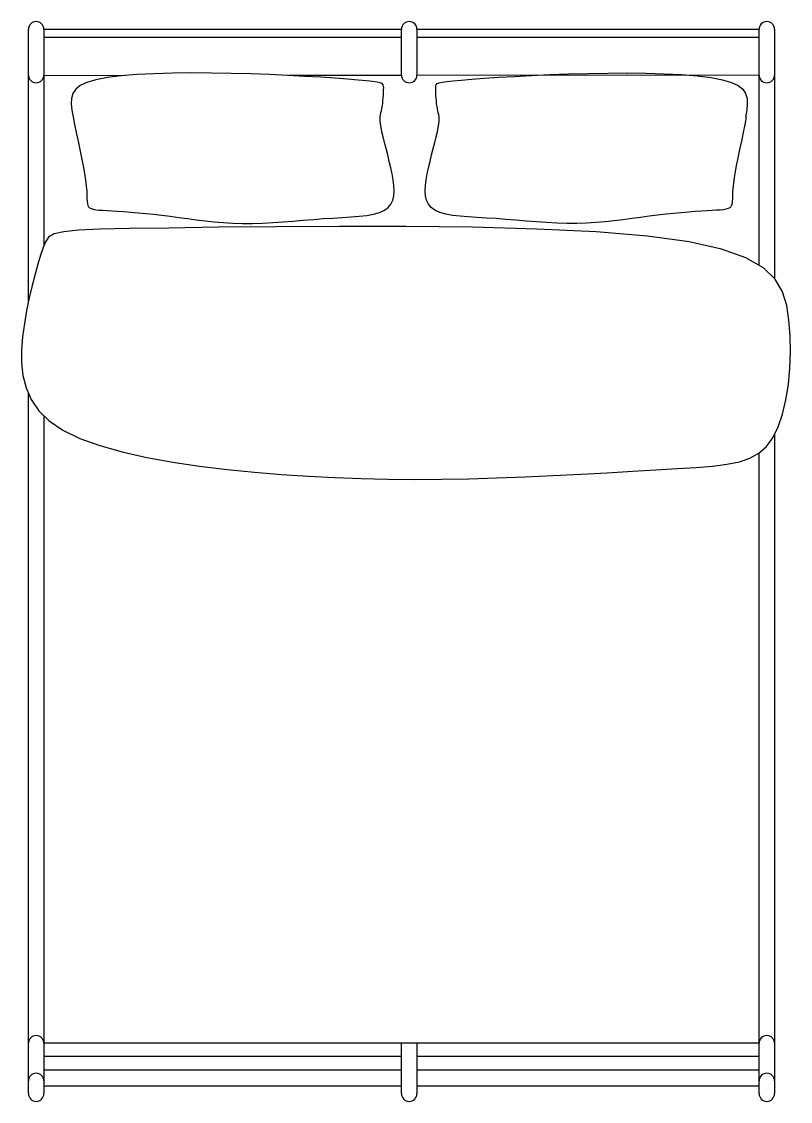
# Model space of a CAD drawing. Extents: x 2106 to 2270, y -5449 to -5218.
import ezdxf

# ---------------------------------------------------------------- set-up
doc = ezdxf.new("R2010")
doc.units = 0
doc.layers.get('0').update_dxf_attribs({"linetype": 'CONTINUOUS'})

# ---------------------------------------------------------------- blocks, each defined once
blk = doc.blocks.new('A$C5FE72602')
for p, q in [((-114.15, 193.57), (-37.47, 193.57)), ((-34.15, 193.57), (39.21, 193.57)), ((-114.15, 191.88), (-37.47, 191.88)), ((-34.15, 191.88), (39.21, 191.88)), ((-96.94, 183.64), (-114.15, 183.62)), ((-37.46, 183.69), (-61.61, 183.67)), ((39.21, 183.76), (-34.15, 183.69)), ((-114.15, 106.34), (-114.15, -23.86)), ((39.21, -23.86), (-114.15, -23.86)), ((-114.15, -26.61), (-37.47, -26.61)), ((-34.15, -26.61), (39.21, -26.61)), ((-114.15, -29.58), (-37.59, -29.58)), ((-34.27, -29.58), (39.09, -29.58)), ((-114.15, -32.97), (-37.47, -32.97)), ((-34.15, -32.97), (39.21, -32.97))]:
    blk.add_line(p, q)
for points in [[(-117.47, 135.27), (-117.47, 193.57)], [(-114.15, 193.57), (-114.15, 147.22)], [(-37.47, 183.76), (-37.47, 193.57)], [(-34.15, 193.57), (-34.15, 183.76)], [(39.21, 142.92), (39.21, 193.57)], [(42.53, 193.57), (42.53, 140.1)], [(-82.44, 184.21), (-86.56, 184.16), (-90.51, 184.05), (-94.2, 183.86), (-97.57, 183.59), (-100.52, 183.22), (-102.99, 182.76), (-104.92, 182.2), (-106.35, 181.52), (-107.33, 180.73), (-107.95, 179.81), (-108.25, 178.76), (-108.3, 177.58), (-108.17, 176.25), (-107.91, 174.77)], [(-107.91, 174.77), (-107.59, 173.15), (-107.23, 171.41), (-106.84, 169.61), (-106.45, 167.78), (-106.08, 165.99), (-105.73, 164.26), (-105.44, 162.65), (-105.21, 161.2), (-105.06, 159.95), (-104.98, 158.89), (-104.94, 158.01), (-104.92, 157.27), (-104.89, 156.68), (-104.84, 156.2), (-104.75, 155.82), (-104.59, 155.52), (-104.35, 155.29), (-104, 155.12), (-103.56, 154.99), (-103, 154.89), (-102.33, 154.82), (-101.53, 154.76), (-100.6, 154.71), (-99.53, 154.65), (-98.32, 154.57), (-96.98, 154.48), (-95.52, 154.36), (-93.97, 154.23), (-92.33, 154.08), (-90.62, 153.9), (-88.86, 153.71), (-87.06, 153.49), (-85.23, 153.24), (-83.38, 152.99), (-81.5, 152.74), (-79.58, 152.5), (-77.63, 152.28), (-75.64, 152.11), (-73.61, 151.98), (-71.54, 151.92), (-69.42, 151.93), (-67.26, 152), (-65.08, 152.13), (-62.89, 152.28), (-60.7, 152.46), (-58.52, 152.64), (-56.36, 152.82), (-54.25, 152.97), (-52.18, 153.1), (-50.19, 153.21), (-48.29, 153.33), (-46.52, 153.47), (-44.89, 153.67), (-43.44, 153.94), (-42.18, 154.3), (-41.14, 154.77), (-40.33, 155.37), (-39.74, 156.09), (-39.35, 156.94), (-39.13, 157.88), (-39.06, 158.93), (-39.11, 160.06), (-39.26, 161.27), (-39.49, 162.55), (-39.77, 163.89), (-40.09, 165.26), (-40.43, 166.64), (-40.77, 167.98), (-41.1, 169.27), (-41.4, 170.48), (-41.66, 171.56), (-41.86, 172.51), (-41.99, 173.29), (-42.05, 173.93), (-42.06, 174.45), (-42.02, 174.9), (-41.95, 175.3), (-41.87, 175.69), (-41.77, 176.08), (-41.67, 176.53), (-41.58, 177.04), (-41.5, 177.61), (-41.44, 178.22), (-41.39, 178.84), (-41.35, 179.45), (-41.32, 180.03), (-41.3, 180.57), (-41.29, 181.03), (-41.31, 181.4), (-41.4, 181.7), (-41.62, 181.93), (-42.03, 182.12), (-42.69, 182.27), (-43.66, 182.41), (-45, 182.55), (-46.78, 182.7), (-49.03, 182.88), (-51.71, 183.07), (-54.78, 183.28), (-58.18, 183.48), (-61.85, 183.68), (-65.74, 183.86), (-69.81, 184.01), (-73.99, 184.13), (-82.44, 184.21)], [(36.48, 174.77), (36.16, 173.15), (35.8, 171.41), (35.41, 169.61), (35.02, 167.78), (34.65, 165.99), (34.3, 164.26), (34.01, 162.65), (33.78, 161.2), (33.63, 159.95), (33.55, 158.89), (33.51, 158.01), (33.48, 157.27), (33.46, 156.68), (33.41, 156.2), (33.32, 155.82), (33.16, 155.52), (32.91, 155.29), (32.57, 155.12), (32.12, 154.99), (31.57, 154.89), (30.89, 154.82), (30.09, 154.76), (29.16, 154.71), (28.1, 154.65), (26.89, 154.57), (25.54, 154.48), (24.09, 154.36), (22.53, 154.23), (20.89, 154.08), (19.19, 153.9), (17.42, 153.71), (15.62, 153.49), (13.8, 153.24), (11.95, 152.99), (10.06, 152.74), (8.15, 152.5), (6.2, 152.28), (4.21, 152.11), (2.18, 151.98), (0.11, 151.92), (-2.01, 151.93), (-4.17, 152), (-6.35, 152.13), (-8.54, 152.28), (-10.74, 152.46), (-12.92, 152.64), (-15.07, 152.82), (-17.19, 152.97), (-19.25, 153.1), (-21.25, 153.21), (-23.14, 153.33), (-24.91, 153.47), (-26.54, 153.67), (-27.99, 153.94), (-29.25, 154.3), (-30.3, 154.77), (-31.1, 155.37), (-31.69, 156.09), (-32.08, 156.94), (-32.3, 157.88), (-32.38, 158.93), (-32.32, 160.06), (-32.17, 161.27), (-31.94, 162.55), (-31.66, 163.89), (-31.34, 165.26), (-31.01, 166.64), (-30.66, 167.98), (-30.33, 169.27), (-30.03, 170.48), (-29.77, 171.56), (-29.57, 172.51), (-29.44, 173.29), (-29.38, 173.93), (-29.37, 174.45), (-29.41, 174.9), (-29.48, 175.3), (-29.57, 175.69), (-29.67, 176.08), (-29.76, 176.53), (-29.85, 177.04), (-29.93, 177.61), (-29.99, 178.22), (-30.05, 178.84), (-30.09, 179.45), (-30.12, 180.03), (-30.13, 180.57), (-30.14, 181.03), (-30.12, 181.4), (-30.04, 181.7), (-29.82, 181.93), (-29.41, 182.12), (-28.75, 182.27), (-27.77, 182.41), (-26.43, 182.55), (-24.65, 182.7), (-22.41, 182.88), (-19.72, 183.07), (-16.65, 183.28), (-13.26, 183.48), (-9.58, 183.68), (-5.69, 183.86), (-1.62, 184.01), (2.55, 184.13), (11, 184.21)], [(10.82, 184.21), (14.95, 184.16), (18.89, 184.05), (22.59, 183.86), (25.95, 183.59), (28.91, 183.22), (31.38, 182.76), (33.31, 182.2), (34.73, 181.52), (35.72, 180.73), (36.33, 179.81), (36.64, 178.76), (36.69, 177.58), (36.56, 176.25), (36.3, 174.77)], [(-117.47, -34.66), (-117.47, 115.5)], [(-114.15, 110.72), (-114.15, -34.66)], [(42.53, 106.69), (42.53, -34.66)], [(39.21, -34.66), (39.21, 102.7)], [(-37.47, -34.66), (-37.47, -23.86)], [(-34.15, -23.86), (-34.15, -34.66)]]:
    blk.add_lwpolyline(points)
blk.add_lwpolyline([(-118.72, 127.66), (-118.94, 124.83), (-118.94, 122.04), (-118.65, 119.31), (-117.98, 116.67), (-116.87, 114.16), (-115.24, 111.79), (-113, 109.59), (-110.09, 107.6), (-106.46, 105.84), (-102.18, 104.29), (-97.36, 102.94), (-92.11, 101.77), (-86.54, 100.77), (-80.76, 99.92), (-74.87, 99.2), (-68.98, 98.61), (-63.17, 98.12), (-57.44, 97.72), (-51.76, 97.43), (-46.1, 97.22), (-40.42, 97.1), (-34.7, 97.06), (-28.91, 97.09), (-23.02, 97.2), (-17.01, 97.37), (-10.95, 97.6), (-4.93, 97.87), (0.96, 98.17), (6.66, 98.48), (12.06, 98.8), (17.09, 99.1), (21.66, 99.38), (25.7, 99.63), (29.24, 99.91), (32.32, 100.29), (34.98, 100.83), (37.25, 101.6), (39.18, 102.67), (40.81, 104.11), (42.18, 105.97), (43.32, 108.31), (44.25, 111.06), (44.97, 114.13), (45.49, 117.43), (45.81, 120.88), (45.93, 124.39), (45.87, 127.86), (45.63, 131.21), (45.16, 134.36), (44.27, 137.28), (42.68, 139.97), (40.14, 142.39), (36.39, 144.55), (31.17, 146.41), (24.23, 147.97), (15.3, 149.21), (4.27, 150.12), (-8.42, 150.74), (-22.21, 151.12), (-36.51, 151.29), (-50.75, 151.32), (-64.36, 151.25), (-76.76, 151.11), (-87.38, 150.96), (-95.78, 150.83), (-102.13, 150.69), (-106.74, 150.48), (-109.9, 150.16), (-111.94, 149.68), (-113.15, 148.98), (-113.84, 148.02), (-114.32, 146.76), (-114.85, 145.14), (-115.44, 143.22), (-116.06, 141.03), (-116.7, 138.61), (-117.31, 136.02), (-117.87, 133.3), (-118.35, 130.5)], close=True)
for centre, start, end in [((-115.81, 193.57), 0, 180), ((-35.81, 193.57), 0, 180), ((40.87, 193.57), 0, 180), ((-115.81, 183.76), 180, 0), ((-35.81, 183.76), 180, 0), ((40.87, 183.76), 180, 0), ((-115.81, -23.86), 0, 180), ((40.87, -23.86), 0, 180), ((-115.81, -31.94), 0, 180), ((40.87, -31.94), 0, 180), ((-115.81, -34.66), 180, 0), ((-35.81, -34.66), 180, 0), ((40.87, -34.66), 180, 0)]:
    blk.add_arc(centre, 1.66, start, end)

msp = doc.modelspace()

# ---------------------------------------------------------------- block references
msp.add_blockref('A$C5FE72602', (2224.55, -5412.73))

doc.saveas('drawing.dxf')
